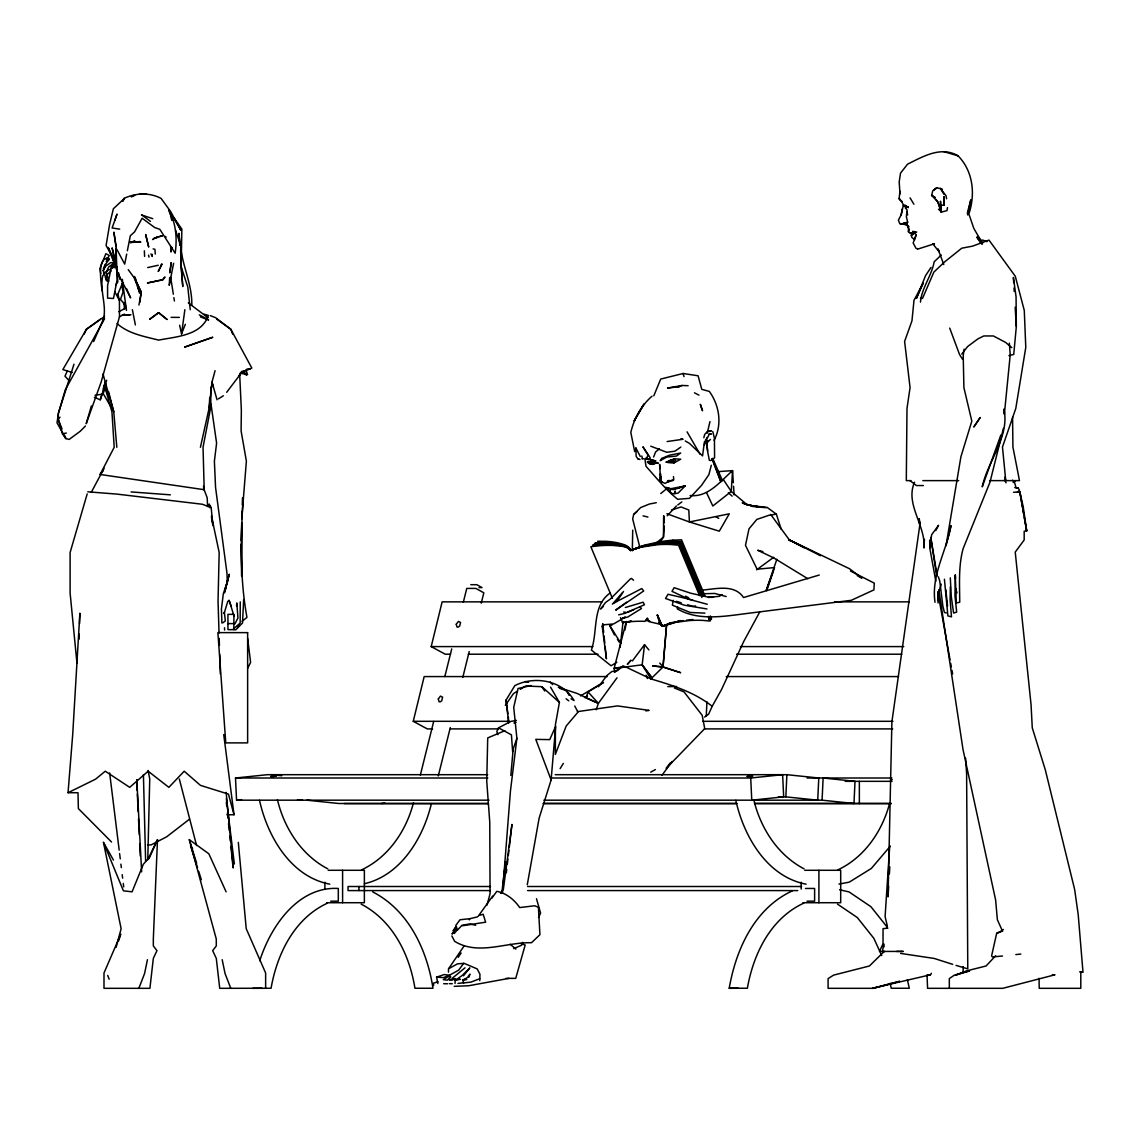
<?xml version="1.0" encoding="UTF-8"?>
<svg xmlns="http://www.w3.org/2000/svg" width="1140" height="1140" viewBox="0 0 1140 1140"><rect width="100%" height="100%" fill="white"/><g stroke="black" fill="none" stroke-linecap="round" stroke-linejoin="round"><path stroke-width="1.5" d="M239.699 374.519L241.352 410.158L241.11 430.963L246.383 461.144L241.766 518.757L242.022 511.789M240.255 601.863L240.169 623.024L233.258 629.138M685.24 440.981L689.443 443.375L702.553 455.886L704.434 441.75M242.079 523.132L241.666 576.17L241.01 544.179M663.623 516.035L663.466 537.068L660.587 541.529M943.963 205.243L944.048 196.75L943.963 205.243L940.728 205.186L941.17 212.126L946.969 210.629L947.497 207.637M955.534 578.479L955.292 575.03L954.978 595.807L956.674 612.095L953.596 613.064L951.302 596.761L950.29 577.852M950.361 586.687L950.119 599.868L951.487 616.84L947.896 615.899L944.419 579.234M632.315 550.805L632.728 530.157M147.773 859.774L149.739 778.962L148.1 770.44M243.119 498.337C240.711 538.151 239.77 577.98 246.953 617.41L242.079 621.272M479.783 980.656L479.954 974.201L477.19 968.915L464.151 963.357L457.511 963.841L448.547 968.786L448.447 972.149M79.073 639.212L79.23 634.011M79.558 623.609L79.871 613.192L72.704 734.573L68.044 792.713L77.99 792.713L78.361 808.573L111.549 842.033M241.124 540.659L241.694 523.061M242.279 504.82L242.535 497.852M104.495 315.98L102.771 321.722C107.716 306.916 99.394 291.242 102.7 275.98C103.455 274.441 111.022 265.62 110.837 271.406L107.502 274.084L106.248 277.547M938.035 602.989L938.462 592.415M149.055 858.591L157.491 839.667L153.33 939.061L153.33 945.929L156.964 950.646L153.33 958.37L149.91 988.323L103.997 988.323L103.997 972.99L120.726 934.273L118.588 940.956M938.462 592.287L938.12 600.452L938.719 592.543L941.269 584.193M706.273 715.963L706.928 701.784M786.885 774.687L818.777 778.007L817.736 800.18L785.845 796.86L786.885 774.687L555.223 774.687M822.082 800.18L823.123 778.007L855.014 781.327L853.974 803.5L822.082 800.18L752.799 800.18M243.661 599.498L242.521 622.996L235.667 629.921M200.412 447.279L209.176 407.935L209.732 397.376M455.031 983.45L455.188 980.357L462.156 975.512L469.808 967.946L463.481 975.797M169.675 277.604L169.262 285.356L173.622 263.269M924.44 539.291L923.956 548.012C926.022 525.754 904.775 504.208 914.537 482.192M888.659 886.293L888.046 896.852L891.893 721.805L919.766 525.312L919.139 519.028M889.385 873.967L889.798 866.927M670.676 462.199L667.555 462.341L674.267 462.797L675.678 460.745L674.196 459.107L665.888 462.184L670.007 461.7L673.997 462.868L680.751 459.192L673.412 458.722M889.741 845.809L885.096 916.589L887.276 925.709L886.464 928.388M236.536 606.266L236.792 602.918L237.961 617.937L234.869 623.965M502.512 892.563L510.449 791.003L516.89 738.321L513.727 707.399L518.045 688.503L530.984 685.539M664.321 526.067L663.466 537.068L655.942 543.224M211.285 404.358L203.034 447.279L204.203 489.701L100.106 474.468L114.2 447.279L111.948 411.839L104.31 385.035L108.998 397.603M551.119 779.945L555.65 726.437L549.708 739.618L535.786 739.375L551.119 779.945L539.12 818.164L527.279 884.754M510.82 775.442L513.199 748.909L516.89 738.321M1013.702 282.692L1013.389 277.433L1016.068 296.799L1016.324 326.553L1013.731 354.426L1008.914 355.623M209.176 407.935L211.997 382.114L215.075 370.657M620.16 647.235L623.067 621.528M506.331 872.812L506.73 869.364M507.328 864.177L507.927 858.99M508.34 855.542L508.939 850.355M509.338 846.892L511.945 824.434L503.381 889.229L500.546 893.347M171.57 247.109L170.986 252.011L171.698 247.366M501.785 893.29L505.505 861.655M704.591 717.074L708.624 714.167L712.187 706.301C694.474 692.194 672.315 685.226 650.883 678.913L642.162 664.82L644.556 644.684L648.902 649.928M900.002 191.263L899.09 198.588L901.256 201.267M964.069 349.154L963.215 355.965L963.913 387.671L971.822 421.116L960.92 456.713L946.001 545.761L951.017 525.625C946.343 551.318 931.024 575.486 935.014 602.276M917.415 248.492L917.315 249.247L934.444 243.761L932.748 243.761L939.132 251.826L938.035 248.962L943.763 264.537M139.878 302.243L141.246 292.154L134.549 277.69M179.636 325.214L181.545 333.878L184.865 309.709M905.303 207.851L907.155 210.031L906.343 216.671L907.754 222.4L903.422 222.898M95.076 395.224L103.127 394.07L105.236 382.114L103.042 373.934M138.952 305.05L141.246 292.154L134.492 278.217L128.236 269.653M224.58 592.843L229.325 574.19L225.193 589.451L227.516 580.189L227.316 582.611L226.974 573.178L215.56 487.493L214.391 461.216L216.6 443.161L210.815 402.776L210.743 387.23M550.534 687.135L559.412 702.411L555.422 724.684L555.337 754.438L566.181 726.038L577.994 712.13L574.745 706.016M902.21 209.119L901.127 215.09L903.393 205.015L901.455 200.982M605.141 646.508L606.437 658.849L602.219 626.516L602.761 623.594L603.673 632.415M913.026 233.486L910.561 233.372L908.295 231.619L908.58 228.242L906.927 224.666L907.44 222.001M126.683 254.106L124.702 264.124L116.722 249.176M127.352 250.772L130.316 235.738L134.563 231.905L142.13 218.253L154.684 227.53L159.828 229.325L175.161 253.208C177.299 238.502 176.059 223.511 168.948 210.23L170.131 214.391M224.922 591.518L226.176 585.233L223.34 593.626L221.431 608.988L221.901 623.053M147.445 959.695L144.566 973.589L138.838 988.323M624.863 630.135L626.288 623.295M656.298 502.697L649.43 504.022L640.651 507.571L633.669 514.482L632.686 518.999L639.882 547.471M908.523 231.619L908.894 230.009M704.42 444.857L705.603 439.869M707.199 433.243L709.978 421.629M450.557 654.203L445.227 654.203L431.205 646.594L442.135 601.863L602.034 601.863M432.601 728.902L427.272 728.902L413.25 721.307L424.18 676.576L607.178 676.576M252.895 988.323L271.064 988.252C277.077 953.881 294.334 918.427 327.422 903.151M259.749 960.778C270.593 926.535 297.996 886.136 338.309 888.459L338.309 901.17L330.714 901.17M262.029 988.252L219.721 988.323L216.287 958.37L212.667 950.646L216.287 945.929L216.287 939.061L189.311 839.667L208.848 853.789L226.105 891.822M413.478 802.717C406.239 830.818 388.384 857.28 361.594 869.863M420.347 775.072L433.67 721.492M444.842 676.547L451.725 648.902M463.325 602.234L466.773 588.411L475.879 588.411L483.83 592.8L481.251 603.16M431.419 803.558C423.253 837.872 400.81 875.392 364.373 883.728M438.287 775.913L450.314 727.548M462.783 677.445L469.224 651.539M738.335 988.252L729.201 988.323C735.956 949.264 754.58 908.238 792.428 890.825M889.784 802.717C882.545 830.818 864.69 857.28 837.9 869.863M1003.414 428.384L989.976 482.22L963.143 548.611C958.327 565.853 959.652 584.407 959.723 602.291L956.303 602.889L955.292 575.03M104.196 317.347L93.665 341.516M711.317 465.234L708.909 474.611L701.471 485.426L689.472 498.337L677.702 499.291C665.774 489.787 656.327 477.703 646.109 466.431L645.71 464.578M626.316 621.457L614.061 668.51L614.916 671.888M670.676 459.848C677.573 459.363 670.391 465.434 670.334 460.061M487.022 905.103L490.072 893.66L489.758 822.168L486.751 781.27L487.706 737.922L504.892 730.712M116.066 947.468L121.125 928.701L103.469 842.389L113.43 860.059M703.808 437.746L704.72 434.397L707.171 431.732L711.346 430.892L708.852 431.462M915.235 238.004L916.175 234.598L913.154 242.948L916.061 248.435M114.385 260.732L112.418 268.285L110.936 268.214M776.853 559.27L766.279 590.321M102.087 393.371L100.277 399.798L105.892 383.909M102.985 390.151L104.795 383.71M91.371 405.94L86.213 423.724L101.218 381.857L119.501 316.621L119.429 300.504L117.933 294.049M87.181 493.948L70.11 552.501L70.11 593.042L76.964 663.337M677.759 607.078L677.26 608.831C697.68 620.93 723.102 616.526 745.475 613.662L851.295 600.31L873.895 589.907L874.28 583.153L850.497 571.04M73.986 364.202L58.282 413.663L65.279 389.809L104.595 318.644M91.3 492.266L104.111 468.284M596.249 709.75L598.343 703.351L617.011 677.816M759.781 611.895L743.75 641.45L721.563 689.486L712.187 706.301M766.764 590.62L774.544 567.577L757.102 569.202L745.489 545.305L748.994 528.86L756.818 519.427L768.93 515.28L776.369 514.14L781.185 529.288M114.855 220.433L116.992 214.064L112.119 227.986L119.714 229.14M588.069 691.966L586.017 697.979L598.429 703.38L588.069 691.966L603.502 682.518M930.881 544.834L929.784 548.012L935.812 581.229M468.797 977.379L469.965 974.087L467.414 977.621L463.011 979.873L463.424 982.937L470.934 982.11L479.712 978.733M1000.835 435.053L982.238 486.837C987.682 460.959 1009.955 436.762 1003.927 409.118L1004.354 414.361L1010.225 354.754L1009.356 343.154M155.268 254.078L154.94 249.332L153.13 248.876M766.223 590.406L772.678 572.636M660.673 477.446L659.504 480.125L662.212 482.177L660.687 481.493L659.618 464.393L660.117 468.626M673.17 600.324L672.401 605.183L690.213 612.479L704.933 613.135M522.79 942.352L521.721 945.145L513.798 948.623M181.545 333.878L185.35 324.287M653.605 457.012L655.628 451.91L659.447 448.832M920.465 302.114C921.662 287.993 931.636 275.88 934.159 261.815L941.255 255.018M103.341 268.769L105.108 264.38M103.427 388.298L106.718 380.261M653.79 395.837L660.716 379.064L683.088 373.493L698.079 375.772L701.784 389.353L709.337 391.405C719.468 405.498 722.375 424.678 714.068 440.311M118.076 293.735L122.692 282.635L122.365 279.314M706.13 439.613L707.071 437.404M650.969 460.489L654.545 463.952L650.014 464.251L647.434 461.999L648.389 461.216M67.189 371.312L64.966 376.157L68.457 379.991M84.16 334.148L86.383 329.303L104.31 316.649M516.377 720.423L510.863 721.406L498.536 727.819L496.798 731.581L497.966 734.63M491.782 898.249L496.798 891.337C506.146 893.062 514.453 899.745 519.683 907.568L534.689 905.773L538.408 907.326L539.933 934.686L531.497 942.737C505.946 941.996 478.358 955.904 454.646 941.327L451.839 935.94M646.166 459.164L648.247 454.732L642.932 446.795L648.218 455.487M538.536 917.458L540.588 913.154L536.484 898.705M157.491 839.667L148.286 858.634L143.355 864.234L132.069 891.822L123.405 890.81L103.469 842.389M106.291 261.459L109.24 255.431L105.863 253.721L99.85 268.641L100.762 273.629M122.479 201.224L123.847 198.474C135.674 192.902 149.326 192.261 161.082 198.388L170.573 211.441L180.775 230.138L173.964 218.182M161.909 264.181L158.317 271.334L161.909 264.181L161.21 264.38M247.637 668.325L250.615 662.383L247.637 638.443M712.757 431.504L714.438 438.373L714.581 457.824L710.89 460.503L709.379 460.332L707.741 452.195L706.444 443.375L707.798 440.695M935.798 530.584L938.534 525.312L931.665 534.703L929.784 548.012L929.684 540.118L930.853 543.196M900.971 215.232L898.377 220.148L899.816 223.668L907.098 224.666L908.993 226.846M122.864 201.196L124.417 198.431L113.373 208.763L109.583 224.609L106.091 245.542L112.062 256.172M103.013 270.65L105.536 266.304L110.794 262.556L114.043 263.126L108.77 266.874L106.291 271.976L108.713 281.252M144.352 250.8L144.595 256.415M469.253 919.852L469.951 918.683L477.218 916.931M238.873 376.058L240.668 373.094M508.355 717.217L508.711 722.959L506.046 700.088L514.853 685.61C534.617 675.507 562.576 680.281 574.047 700.516L571.026 698.763M560.111 768.616L563.345 763.415M463.895 946.257L448.547 968.786M884.07 951.601L869.421 965.993L833.597 975.127L828.096 978.59L828.096 988.323L873.668 988.323L899.674 981.298L872.314 988.323L930.44 974.785L931.409 973.303M458.223 957.329L461.101 952.997M931.024 267.387L925.58 275.581L916.446 298.352L923.158 283.247L913.995 300.305L911.957 320.867L904.604 341.43L910.062 387.557L906.998 408.476L906.3 480.624L910.946 480.624M613.861 603.288L616.797 601.478L623.495 591.489M672.087 761.477L661.913 775.371M492.637 896.111L478.045 916.489M505.362 705.289L513.499 693.605L517.546 691.082M115.824 284.772L117.833 281.894L117.206 273.401M455.786 927.105L453.293 930.653L456.356 929.428L453.293 930.653L455.715 927.162M237.505 627.698L239.343 625.133M452.124 933.86L454.205 930.967M463.609 963.357L458.693 970.14L449.075 975.427M452.209 933.845L454.29 930.995M670.292 762.86L666.202 768.389L704.734 728.617L702.197 715.307L684.029 691.895L674.367 688.004M598.486 686.764L606.965 675.478L611.767 671.574L617.652 670.605L623.039 665.746M632.372 660.929L644.556 644.684M102.101 290.8C101.56 285.755 95.96 254.377 109.369 259.25L106.091 263.554L103.398 270.422L104.381 273.828M226.675 392.303L242.065 371.982L244.373 371.07L241.295 371.597M961.761 354.098L967.604 346.56L977.906 338.865L983.806 335.958L993.382 335.958L1005.623 342.428L1011.821 347.657M60.007 417.155L58.24 419.378L62.472 433.77L65.849 438.601L69.198 439.413L80.285 431.219L85.443 426.018M100.106 474.468L103.384 470.393M454.247 933.546L456.784 930.411M890.183 846.293L871.345 868.438L849.186 882.189L838.983 884.042M627.399 664.264L630.776 660.388M612.394 604.186L622.383 592.772M627.527 664.221L630.976 660.331M162.507 279.685L164.972 276.992L162.977 279.841L147.416 282.977L160.996 280.012M659.975 478.202L661.143 476.947M995.591 955.833L986.057 965.993L966.577 970.881L955.634 975.127L969.556 970.881L954.408 975.127L949.321 978.59L949.321 988.323M667.214 515.764L676.376 505.989M647.677 618.863L645.967 620.587L649.772 621.001M706.444 443.375L710.42 439.413M652.023 396.178C641.279 405.512 633.954 418.651 630.819 432.502L634.681 451.597M642.162 664.82L651.98 677.83L650.883 678.913L624.492 666.373L614.061 668.51L642.134 664.82L651.98 677.83L663.01 667.014L666.615 624.535L663.01 666.986L680.509 672.643L663.01 666.986L652.579 665.917L663.01 667.014L659.761 663.053M690.113 495.53C707.983 497.596 720.437 481.308 732.535 470.635L733.319 482.747M667.214 482.163L672.942 480.553L673.797 479.726L673.455 476.591M465.006 967.817L452.366 978.177M610.214 592.971C591.86 605.639 597.959 631.532 591.389 650.042L611.04 665.76L616.826 662.326M614.46 672.386L619.519 667.726M603.117 606.736L600.552 609.031L605.539 602.49L610.028 599.298L630.292 579.006L631.489 578.45L633.541 580.246M602.219 626.516L604.485 624.577M633.669 514.482L636.904 511.718M660.773 493.534L666.188 489.117M222.97 622.782L225.335 620.873L224.366 612.437L224.095 613.548L227.801 601.322L229.468 601.279L234.028 616.156M189.482 819.176L166.754 836.746L151.064 844.925L147.559 844.925M1013.189 482.605L1015.754 480.624M913.525 233.444L911.259 235.154L911.886 237.49L914.779 239.714M677.744 504.963L681.863 501.899M934.387 189.596L936.638 187.958L934.33 189.639M756.618 569.829L773.718 557.275M626.572 602.177L615.7 610.128L643.687 590.976L641.792 588.553L616.797 601.478M100.405 319.214L86.383 329.303L62.857 369.574L72.29 372.481M916.745 231.962L911.259 235.154L915.377 232.76M119.429 316.906L124.431 314.084M680.837 447.08L674.951 451.184L666.786 452.295L650.712 446.182M669.921 480.596L665.105 483.431L660.687 481.493L660.445 473.613L660.616 479.284M997.571 933.247L1003.399 929.513M520.239 689.386L525.64 686.009L541.87 686.693L559.412 702.411M803.729 903.151C770.64 918.427 753.383 953.881 747.37 988.252L729.23 988.252M218.424 398.843L223.383 395.78M131.357 196.892L134.819 195.125L132.368 196.451M722.176 594.624L719.269 596.334L708.424 597.374L713.469 597.274L708.254 597.118L690.697 593.213L674.139 587.684L672.001 591.361L689.173 599.369L707.27 604.271M580.517 695.899L603.188 682.589M243.162 371.754L251.826 368.063L230.864 329.303L215.603 317.704L210.259 315.595M650.726 772.151L655.357 769.571M118.76 311.719L126.312 307.786M68.044 792.713L95.632 779.133L105.265 771.21L129.718 787.341L148.143 771.21L168.863 787.341L184.195 771.21L200.469 785.375L228.47 794.124L234.013 814.744L226.945 814.744M584.549 697.538L587.499 696.113M158.132 236.721L153.23 238.773L162.564 235.766L159.857 236.165M627.67 612.308L633.869 609.629M155.838 237.704L158.417 236.621M650.555 678.385L651.98 677.83M670.605 622.981L662.283 626.288L657.253 614.945L660.16 624.236L648.845 621.614L647.363 618.037L644.884 621.343A104.282 44.446 -23.4 0 0 631.589 621.585L622.511 622.568L620.488 617.723M644.214 458.665L642.119 458.878M647.819 462.498L652.565 461.315M152.732 239.557L153.558 239.272M436.606 977.123L444.23 974.558L449.744 975.298L443.36 977.635L436.606 977.123L437.846 983.506M674.652 489.231L671.845 489.459L665.703 487.493L671.845 493.577L674.823 493.634L678.158 493.064L685.211 485.911L670.634 488.747L665.703 487.493L669.109 488.219M677.345 387.016L682.119 385.477L688.118 385.705M671.546 509.993L681.022 506.958L688.788 509.993L689.429 521.978L719.297 531.183L729.286 513.812L689.429 521.978L666.872 513.712M668.154 623.822L670.619 623.039M438.031 981.768L433.343 983.236L433.656 985.459M513.898 723.045L516.121 722.347M677.089 488.433L685.211 485.911L673.654 489.559L670.805 488.576M625.347 607.506L643.117 602.191L644.456 604.756L624.692 613.391L618.678 614.845M670.662 623.167L662.283 626.288L657.409 614.93L660.43 624.107L662.283 626.288L675.963 622.283L689.358 620.573A104.296 44.417 -23.4 0 1 702.625 620.374L710.177 621.072L708.225 616.412M819.261 575.03L743.551 597.531C734.345 583.808 715.863 588.967 702.097 590.135M654.517 463.51L657.794 462.584M479.427 915.335L483.175 914.28L485.626 922.189L462.598 925.751M671.845 622.597L675.991 621.784M1001.148 931.722L996.759 932.905L991.615 955.819L992.285 956.916L1002.53 956.018M158.246 265.278L147.687 267.572M509.024 978.362L468.74 985.73L454.247 986.342M675.991 621.956L662.283 626.288L659.234 622.811M677.459 621.229L680.423 620.559M647.434 461.999L648.617 461.728M667.541 480.781L669.251 480.425M677.445 621.671L683.416 620.63M627.014 621.998L631.418 621.158L622.511 622.568M62.472 433.77L66.348 433.072M682.119 385.477L667.555 388.056L679.554 386.688M979.517 240.626L982.808 240.098L986.955 241.637M645.853 710.904L649.13 710.391L617.452 705.902L577.367 711.659M892.221 779.674L891.694 779.888M671.702 480.139L672.785 479.969M667.1 441.551L683.088 439.256L681.05 438.572M1013.531 492.28L1019.816 491.939L1023.193 506.559L1026.684 530.927L1024.176 531.269L1024.176 539.99L1015.227 552.088L1031.059 704.762L1032.27 727.847L1045.309 769.842L1074.664 889.556L1078.212 914.707L1083 972.306L1079.594 971.85M1024.29 517.361L1026.684 530.927L1019.816 491.939L1017.293 492.28L1019.445 490.157L1018.191 488.077L1016.053 487.735L1014.7 482.819L1012.534 480.154M658.079 543.595L640.21 546.929L630.591 550.406C626.516 545.547 618.963 546.245 613.206 545.462A104.31 44.431 -23.4 0 0 599.911 545.718L590.834 546.701L612.408 598.357M686.508 620.217L689.643 619.832A104.096 44.389 -23.4 0 1 692.807 619.533M887.903 928.117L883.044 928.658L883.03 943.735L879.496 951.444L884.84 951.444M103.127 394.07L105.236 382.114L113.758 411.768L116.822 447.279M469.951 918.683L460.033 919.752L455.786 925.438L457.582 929.998L461.999 925.281L469.822 923.927L475.665 925.267M1015.84 954.593L1020.827 954.052M489.074 800.18L236.55 800.18L235.51 778.007L267.416 774.687L487.706 774.687M236.55 800.18L241.594 799.653M381.43 803.5L384.793 803.144M551.746 778.007L750.719 778.007L782.624 774.687L783.665 796.86L751.759 800.18L543.908 800.18M457.952 983.393L463.766 982.794M592.543 545.219L601.421 544.493A104.453 44.503 -23.4 0 1 614.289 544.721C619.718 545.69 627.199 545.291 630.591 550.406L640.238 547.271L657.68 544.706A104.282 44.403 -23.4 0 1 670.933 544.521L678.485 545.191L699.575 595.707M593.441 544.478L602.205 543.908A104.495 44.517 -23.4 0 1 614.845 544.35C620.117 545.404 627.57 545.191 630.591 550.406L640.167 546.716L658.25 542.882A103.712 44.175 -23.4 0 1 672.443 541.557L680.722 541.543L703.565 596.249M695.614 605.981L692.465 606.252L687.634 604.77M140.077 242.207L140.847 242.136M717.516 471.661L732.535 470.635L731.267 491.44L712.828 506.003L706.529 492.637M146.219 193.786L139.493 194.114M594.752 543.424L603.345 543.053A104.566 44.546 -23.4 0 1 615.671 543.808L627.428 547L630.591 550.406L644.228 545.219L658.379 542.042A103.298 44.004 -23.4 0 1 672.942 540.175M672.971 540.161L681.535 539.818L705.005 596.035M595.279 543.01L603.815 542.726A104.581 44.531 -23.4 0 1 615.956 543.638C620.944 544.806 628.254 545.02 630.591 550.406L644.299 545.69L658.207 543.082A103.783 44.218 -23.4 0 1 672.329 541.87L680.509 541.956L703.067 596.006M614.417 634.952L609.629 625.304L611.966 625.176M701.77 593.798L714.78 593.456L726.18 596.548M129.846 314.783L122.251 314.939L130.929 314.754M597.645 541.258L605.853 541.315A104.624 44.56 -23.4 0 1 617.381 542.768C621.998 544.122 629.223 544.906 630.591 550.406L644.314 546.074L657.951 543.965A104.096 44.389 -23.4 0 1 671.674 543.253L679.469 543.723L701.912 597.488M667.798 686.594L676.604 686.508M896.582 951.43L903.293 951.415L882.488 951.444L883.628 943.735L884.113 946.813M920.465 298.352L922.531 298.352L933.86 272.104L944.718 261.815L961.747 248.207L972.377 246.183L988.993 240.098L1015.284 276.251L1024.276 310.422L1025.786 347.372L1015.783 408.476L1002.473 447.008L1005.751 480.624L1004.753 477.261M246.953 369.018L250.173 369.018M922.844 480.624L958.697 480.624M989.62 480.624L1019.473 480.624L1012.919 447.008L1012.577 417.226M923.372 485.555L916.432 485.555L910.005 480.624M87.794 491.81L116.822 494.09L202.364 504.251L211.185 507.642L212.909 525.625L211.47 517.403M470.791 584.692L476.805 584.692L482.049 587.599L479.042 587.599M834.765 601.863L909.378 601.863M227.943 623.594L233.885 623.594M228.741 629.651L234.697 629.651M431.205 646.594L592.871 646.594M740.33 646.594L903.778 646.594M468.326 654.203L598.016 654.203M736.582 654.203L901.811 654.203M726.209 676.576L898.534 676.576M413.25 721.307L509.181 721.307M702.824 721.307L892.919 721.307M450.371 728.902L498.337 728.902M704.42 728.902L892.734 728.902M235.51 778.007L487.792 778.007M807.134 778.007L891.965 778.007M845.139 781.327L892.05 781.327M778.335 796.86L785.845 796.86M344.152 803.558L488.048 803.558L338.765 803.5L306.874 800.18M328.249 870.29L364.373 870.29L364.373 902.723L326.582 902.723M804.755 870.29L840.693 870.29L840.693 902.723L802.888 902.723M490.471 886.507L348.042 886.507L348.042 890.582L490.243 890.582M527.578 886.507L801.548 886.507M805.51 888.459L814.615 888.459L814.615 901.17L807.02 901.17M527.578 890.582L797.772 890.582M928.373 974.785L930.44 974.785M1052.306 974.785L1054.985 974.785L1002.716 988.323L927.575 988.323L927.019 974.785M505.975 978.362L515.722 978.362L525.184 945.031L520.952 943.507M179.308 317.39L171.114 317.347M443.659 983.706L447.564 983.777M449.359 983.649L452.267 983.706M708.98 433.913L711.374 433.97L709.18 434.354L706.43 440.054L707.057 446.538M113.031 266.133L111.549 266.048L107.573 285.556L107.573 298.139L113.487 298.466L117.163 279.542L117.163 270.109M117.163 266.959L114.2 266.803L114.2 267.786M692.664 600.01L668.04 594.268L665.518 598.486L684.57 605.255L706.971 608.959M667.555 462.341L671.474 462.569M709.066 618.707L711.602 618.863L710.391 615.985M131.086 491.924L170.345 494.831M708.667 619.391L711.146 619.59L709.864 616.512M605.126 624.663L613.562 623.965L625.361 617.096L622.326 618.293L627.67 617.082L641.464 608.532L640.067 606.965M650.826 461.899L658.336 463.339M752.614 506.488L766.094 507.713M912.926 233.415L910.247 233.159L912.769 233.429M271.676 774.687L281.751 775.741M297.497 799.653L302.528 800.18M217.07 399.812L211.997 382.114L213.322 386.93M900.6 953.41L934.216 958.455L952.684 964.355M646.195 458.75L655.97 461.045L645.853 458.038M915.377 231.776L912.656 231.42L915.149 232.417M1014.743 487.535L1018.191 488.077M758.043 506.73L747.327 504.906L731.267 491.44L723.344 479.57M747.327 504.906L757.715 506.645M746.743 504.806L757.972 506.687M623.68 611.995L626.017 612.451M903.464 205.385L906.571 206.54L903.464 205.385L906.101 205.955L904.946 205.1M525.184 681.549L528.561 682.304M906.927 224.666L900.058 223.668L907.098 224.666L909.05 229.767M839.567 889.756L849.086 891.936L870.946 906.727L887.134 927.034M806.094 884.17C767.092 876.788 743.779 836.447 735.827 800.337M329.788 884.17C290.786 876.788 267.458 836.447 259.521 800.337M643.06 515.864L647.947 517.061M946.285 612.949L944.433 612.479L942.837 605.995L939.731 580.873L938.348 576.826M762.874 551.603L757.73 550.264L773.832 557.959L807.861 578.75M957.685 155.724L958.113 155.838C973.19 171.285 975.512 194.171 968.872 213.964L973.831 228.428L982.21 242.877M204.032 314.17L208.378 315.424C201.552 335.573 176.258 336.642 158.617 340.105C144.11 336.371 128.635 333.863 117.035 323.532M943.892 151.677L958.113 155.838C941.027 145.763 922.973 156.55 907.526 164.203L900.515 173.166L899.189 181.901L899.987 193.928M651.211 463.895C655.856 464.707 647.905 459.05 649.472 462.74M650.726 463.681L652.721 464.464M240.227 373.151L247.551 374.632L245.927 369.716M676.376 601.322L681.207 602.789M956.047 965.395L967.774 968.857L966.62 773.989L965.594 758.015M558.344 687.363L576.911 693.362L598.343 703.351M141.417 214.918L152.774 218.681M559.94 688.403L566.651 690.755L569.074 695.329M640.295 456.47L635.892 448.02L636.12 456.285L637.816 458.75L640.024 459.534M637.816 458.75L638.785 459.092M746.059 504.422L742.24 502.94L751.787 505.732L767.106 507.386L776.369 514.14M200.412 316.863L208.478 319.969M109.369 259.25L106.348 257.897M94.378 397.247L100.163 399.812M905.402 206.81L906.343 207.152L904.69 206.354M942.352 189.197L936.866 187.758L932.734 190.822L931.665 195.368L937.835 201.98L940.928 210.316M820.387 555.707L788.681 539.562L849.5 568.732L861.883 578.08L857.209 575.629M685.51 596.163L688.603 597.759M658.578 623.138L660.43 624.107M694.474 392.816L698.934 395.138M788.609 539.605L804.199 547.784M199.329 314.854L208.549 319.784M498.536 727.819L511.418 734.844L512.615 751.46M658.792 623.024L661.741 625.133M649.216 462.655L651.938 464.222M715.778 516.648L718.741 518.372M651.125 463.866L649.629 462.868M659.105 622.868L662.283 626.288L664.976 625.105L662.283 626.288L661.2 623.765M804.085 868.851C777.708 855.057 760.508 828.11 753.74 799.681M837.544 904.163L857.266 917.501L873.824 938.291L881.705 955.548M372.78 891.936C408.661 910.433 427.072 949.891 432.986 988.252L414.932 988.252C409.588 954.536 392.588 920.379 361.223 904.163M327.779 868.851C301.402 855.057 284.202 828.11 277.433 799.681M216.842 319.214L230.864 329.303L232.674 334.148M142.115 215.161L150.409 221.36M188.328 302.898L207.95 317.704M566.081 698.777L568.774 700.829M515.864 949.093L510.193 944.262M938.519 209.29L941.44 211.869M728.36 492.736L732.151 496.128M242.749 371.555L246.496 375.074L243.561 371.027M649.045 462.299L649.814 463.082M902.296 201.965L899.09 198.588L900.358 199.999M550.235 682.034L552.644 684.641M670.007 461.7L669.209 460.56M125.699 305.933L120.526 299.307L123.006 292.082L121.709 283.518M789.977 540.759L770.611 514.368M935.926 199.429L937.835 201.98L941.17 212.126L940.728 205.186M192.575 848.587L190.522 845.766L197.548 867.825M981.668 243.889L976.823 237.091L980.856 242.877M174.078 218.068L181.844 229.069L181.189 265.435L182.785 286.539L181.089 266.504L187.787 286.995L190.238 309.738M982.609 243.319L977.949 236.55L982.352 244.103M617.41 639.341L619.405 642.262M541.87 686.693L544.706 691.011M962.488 359.171L959.567 354.569L949.72 328.106M609.629 625.304L620.887 643.388M648.247 454.732L650.228 457.938M910.048 197.89L913.91 204.245M209.717 507.542L209.147 504.251L211.185 507.642M943.906 194.242L940.315 188.214L946.029 195.767L946.599 198.759M102.657 392.687L112.504 409.531M687.078 431.846L699.989 454.162M114.869 291.897L119.429 300.504M150.907 253.921L152.204 256.415L152.19 254.334M1004.568 479.826L1006.078 482.819M113.729 258.98L108.2 247.437L115.397 266.589M165.628 236.408L165.998 237.234M1002.602 931.323L997.372 919.738L995.633 900.044L963.015 749.507L938.804 589.836M134.52 276.478L135.902 279.585M126.469 288.591L130.63 297.882L116.936 271.619L112.105 247.864L115.511 261.131M712.7 458.38L722.518 480.767M907.64 214.933L907.013 211.912M103.412 271.805L107.402 281.224M702.083 596.077L679.91 542.996L671.945 542.711A103.997 44.332 -23.4 0 0 658.079 543.581M62.044 428.982L58.24 419.378L58.354 414.105L57 422.783L65.849 438.601L64.581 435.395M230.793 988.323L225.065 973.589L222.186 959.695M711.944 458.793L720.779 481.678M203.533 488.176L207.167 497.71L207.594 506.545M107.716 975.441L109.155 979.217M117.192 271.377L120.199 279.357L118.489 272.731M712.301 458.494L720.865 481.607M702.596 410.614L700.302 404.272L702.326 410.614M229.012 600.167L231.206 606.295M112.632 257.783L114.328 262.613M134.335 277.618L139.151 291.398M646.238 675.236L647.363 678.542M175.56 230.237L181.388 247.608M198.631 871.216L201.324 879.695M189.311 839.667L196.65 863.251M683.088 373.493L684 376.642M170.53 215.788L171.869 220.49M105.35 277.248L106.334 280.668M956.888 593.014L955.748 588.682L956.489 592.301M179.308 778.962L196.593 845.567M108.585 391.718L113.758 411.768M148.528 255.132L149.041 257.113M137.869 286.311L139.55 293.222M641.806 455.972L642.404 458.579M907.383 979.73L909.293 988.252L891.238 988.252L890.126 983.264M918.812 519.028L920.123 525.312L919.296 519.028M203.49 486.31L204.203 489.701M170.558 246.44L171.214 249.745M209.147 504.251L209.788 507.557M211.427 515.822L219.179 552.501L218.039 601.036L219.037 633.014M132.383 309.681L135.375 324.929M126.512 310.465L122.664 282.578M937.721 591.717L950.076 659.903M950.717 663.394L951.344 666.886M951.986 670.391L952.613 673.882M1019.816 491.939L1022.509 507.2M1023.107 510.578L1023.706 513.969M180.633 246.682C182.614 266.618 192.304 284.843 191.805 305.178M947.54 605.995L945.83 589.708M937.165 575.914L930.781 537.439L936.667 575.857M170.644 277.248L173.337 294.206M173.879 297.611L174.42 301.003M635.892 448.02L636.149 449.844M506.046 700.088L507.884 713.783M223.739 734.573L234.013 814.744M645.055 459.62L645.611 464.08M226.361 798.727L234.37 863.992M109.654 772.977L119.173 850.098M119.6 853.604L120.256 858.862M120.897 864.12L121.325 867.626M122.194 874.636L122.636 878.142M123.277 883.4L123.704 886.906M604.043 635.935L604.784 642.989M226.333 802.289L226.689 805.823M227.43 812.877L227.971 818.178M228.513 823.479L229.254 830.547M229.796 835.834L230.337 841.135M230.893 846.436L233.073 867.626M180.134 245.143L178.98 233.33L179.792 245.157M180.619 250.202L181.189 265.435L180.719 258.666M707.37 447.735L707.683 451.098M226.147 792.343L233.315 867.797M238.317 842.389L246.226 928.701L265.634 972.99L265.634 988.323M123.918 302.357L124.516 309.197M663.865 515.95L664.321 522.79M733.547 486.21L734.103 494.846M1014.016 287.964L1014.23 291.469M1015.17 307.259L1016.324 326.553M940.7 206.44L940.5 201.21L940.543 203.69M136.814 779.917L141.645 871.872M750.719 778.007L751.759 800.18M136.686 779.917L137.185 790.533M137.341 794.067L138.182 811.751M138.51 818.819L139.265 834.736M139.678 843.572L140.263 855.955M224.523 627.784L224.623 630.078M219.208 638.343L219.421 645.454M219.707 654.346L220.319 673.882M143.412 774.616L145.621 861.256M1039.053 978.305L1039.224 988.323L1080.806 988.323L1080.806 971.807M963.158 966.62L963.158 971.807M859.361 781.327L859.361 803.558M818.905 870.29L818.905 902.723M801.206 882.232L801.206 889.072M358.929 886.507L358.929 890.582M342.599 870.29L342.599 902.723M324.9 882.232L324.9 889.072M233.885 629.622L233.885 614.36L227.943 614.36L227.943 629.622M438.301 698.934L439.085 701.784L440.411 701.784L441.75 700.701L442.605 697.181L440.468 696.098L438.301 698.934M456.257 624.236L457.04 627.071L458.366 627.071L459.705 625.988L460.56 622.483L458.423 621.4L456.257 624.236M116.109 248.306L115.824 262.528L116.936 271.619L116.109 248.306M171.2 262.67L169.86 272.645L171.2 262.67M675.165 491.269L674.823 493.634L675.179 491.269M970.724 200.127L967.718 214.961L967.404 212.753L970.724 200.127M906.257 206.368L905.773 207.651L906.257 206.368M639.226 412.124L634.125 420.974L644.057 404.002L639.226 412.124M980.129 417.596L973.945 426.816L980.129 417.596M661.727 458.423L660.174 460.703L666.786 457.069L676.447 456.043L680.694 453.007L669.465 455.202L661.727 458.423M450.656 976.966L447.279 980.158L443.346 979.688L448.134 976.61L450.656 976.966M158.617 312.659L149.753 319.243L158.617 312.659L167.038 319.457L158.617 312.659M457.724 979.06L455.188 980.357L460.361 979.303L457.724 979.06M455.245 978.662L452.039 980.172L448.932 979.702L455.245 978.662M466.602 979.417L463.011 979.873L466.602 979.417M670.434 490.87L669.066 491.354L670.434 490.87M212.624 337.326L184.851 347.03L212.624 337.326M130.131 242.364L134.762 241.153L130.131 242.364M133.18 241.965L130.373 242.578L140.12 241.623L133.18 241.965M271.049 776.354C268.47 777.01 284.473 775.613 271.049 776.354M747.356 776.354C744.776 777.01 760.779 775.613 747.356 776.354M247.637 632.629L217.897 632.629L225.763 742.881L247.637 742.881L247.637 632.629M736.754 803.5L543.082 803.5L736.782 803.558M891.309 803.5L754.495 803.5L891.337 803.558M907.868 206.882L907.069 206.483L908.366 207.651L907.868 206.882M935.042 197.477L931.665 195.368L935.042 197.477M148.656 246.824L145.678 234.584L148.656 246.824M116.109 246.924L113.9 232.361L116.109 246.924"/></g></svg>
